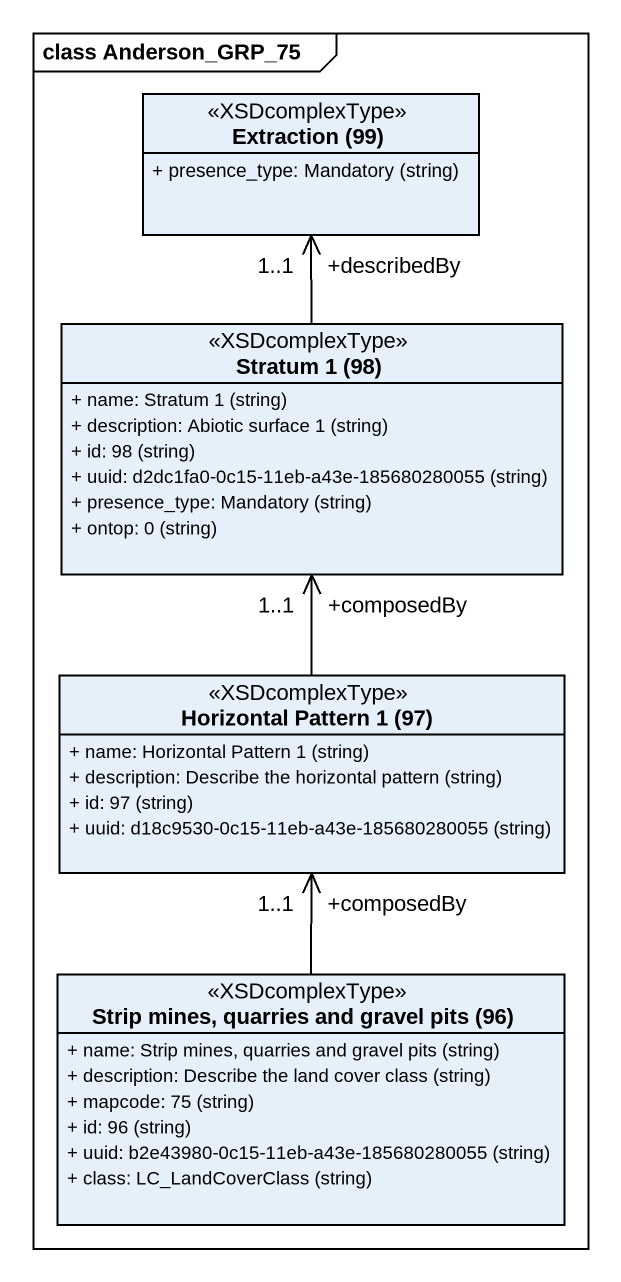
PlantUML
@startuml
mainframe class Anderson_GRP_75
hide circle
hide empty members
skinparam classAttributeIconSize 0
class "Extraction (99)" as Extraction_99 <<XSDcomplexType>> {
  {field} + presence_type: Mandatory (string)
}
class "Stratum 1 (98)" as Stratum_1_98 <<XSDcomplexType>> {
  {field} + name: Stratum 1 (string)
  {field} + description: Abiotic surface 1 (string)
  {field} + id: 98 (string)
  {field} + uuid: d2dc1fa0-0c15-11eb-a43e-185680280055 (string)
  {field} + presence_type: Mandatory (string)
  {field} + ontop: 0 (string)
}
class "Horizontal Pattern 1 (97)" as Horizontal_Pattern_1_97 <<XSDcomplexType>> {
  {field} + name: Horizontal Pattern 1 (string)
  {field} + description: Describe the horizontal pattern (string)
  {field} + id: 97 (string)
  {field} + uuid: d18c9530-0c15-11eb-a43e-185680280055 (string)
}
class "Strip mines, quarries and gravel pits (96)" as Strip_mines_quarries_and <<XSDcomplexType>> {
  {field} + name: Strip mines, quarries and gravel pits (string)
  {field} + description: Describe the land cover class (string)
  {field} + mapcode: 75 (string)
  {field} + id: 96 (string)
  {field} + uuid: b2e43980-0c15-11eb-a43e-185680280055 (string)
  {field} + class: LC_LandCoverClass (string)
}
Stratum_1_98 -up-> "+describedBy\n1..1" Extraction_99
Horizontal_Pattern_1_97 -up-> "+composedBy\n1..1" Stratum_1_98
Strip_mines_quarries_and -up-> "+composedBy\n1..1" Horizontal_Pattern_1_97
@enduml
